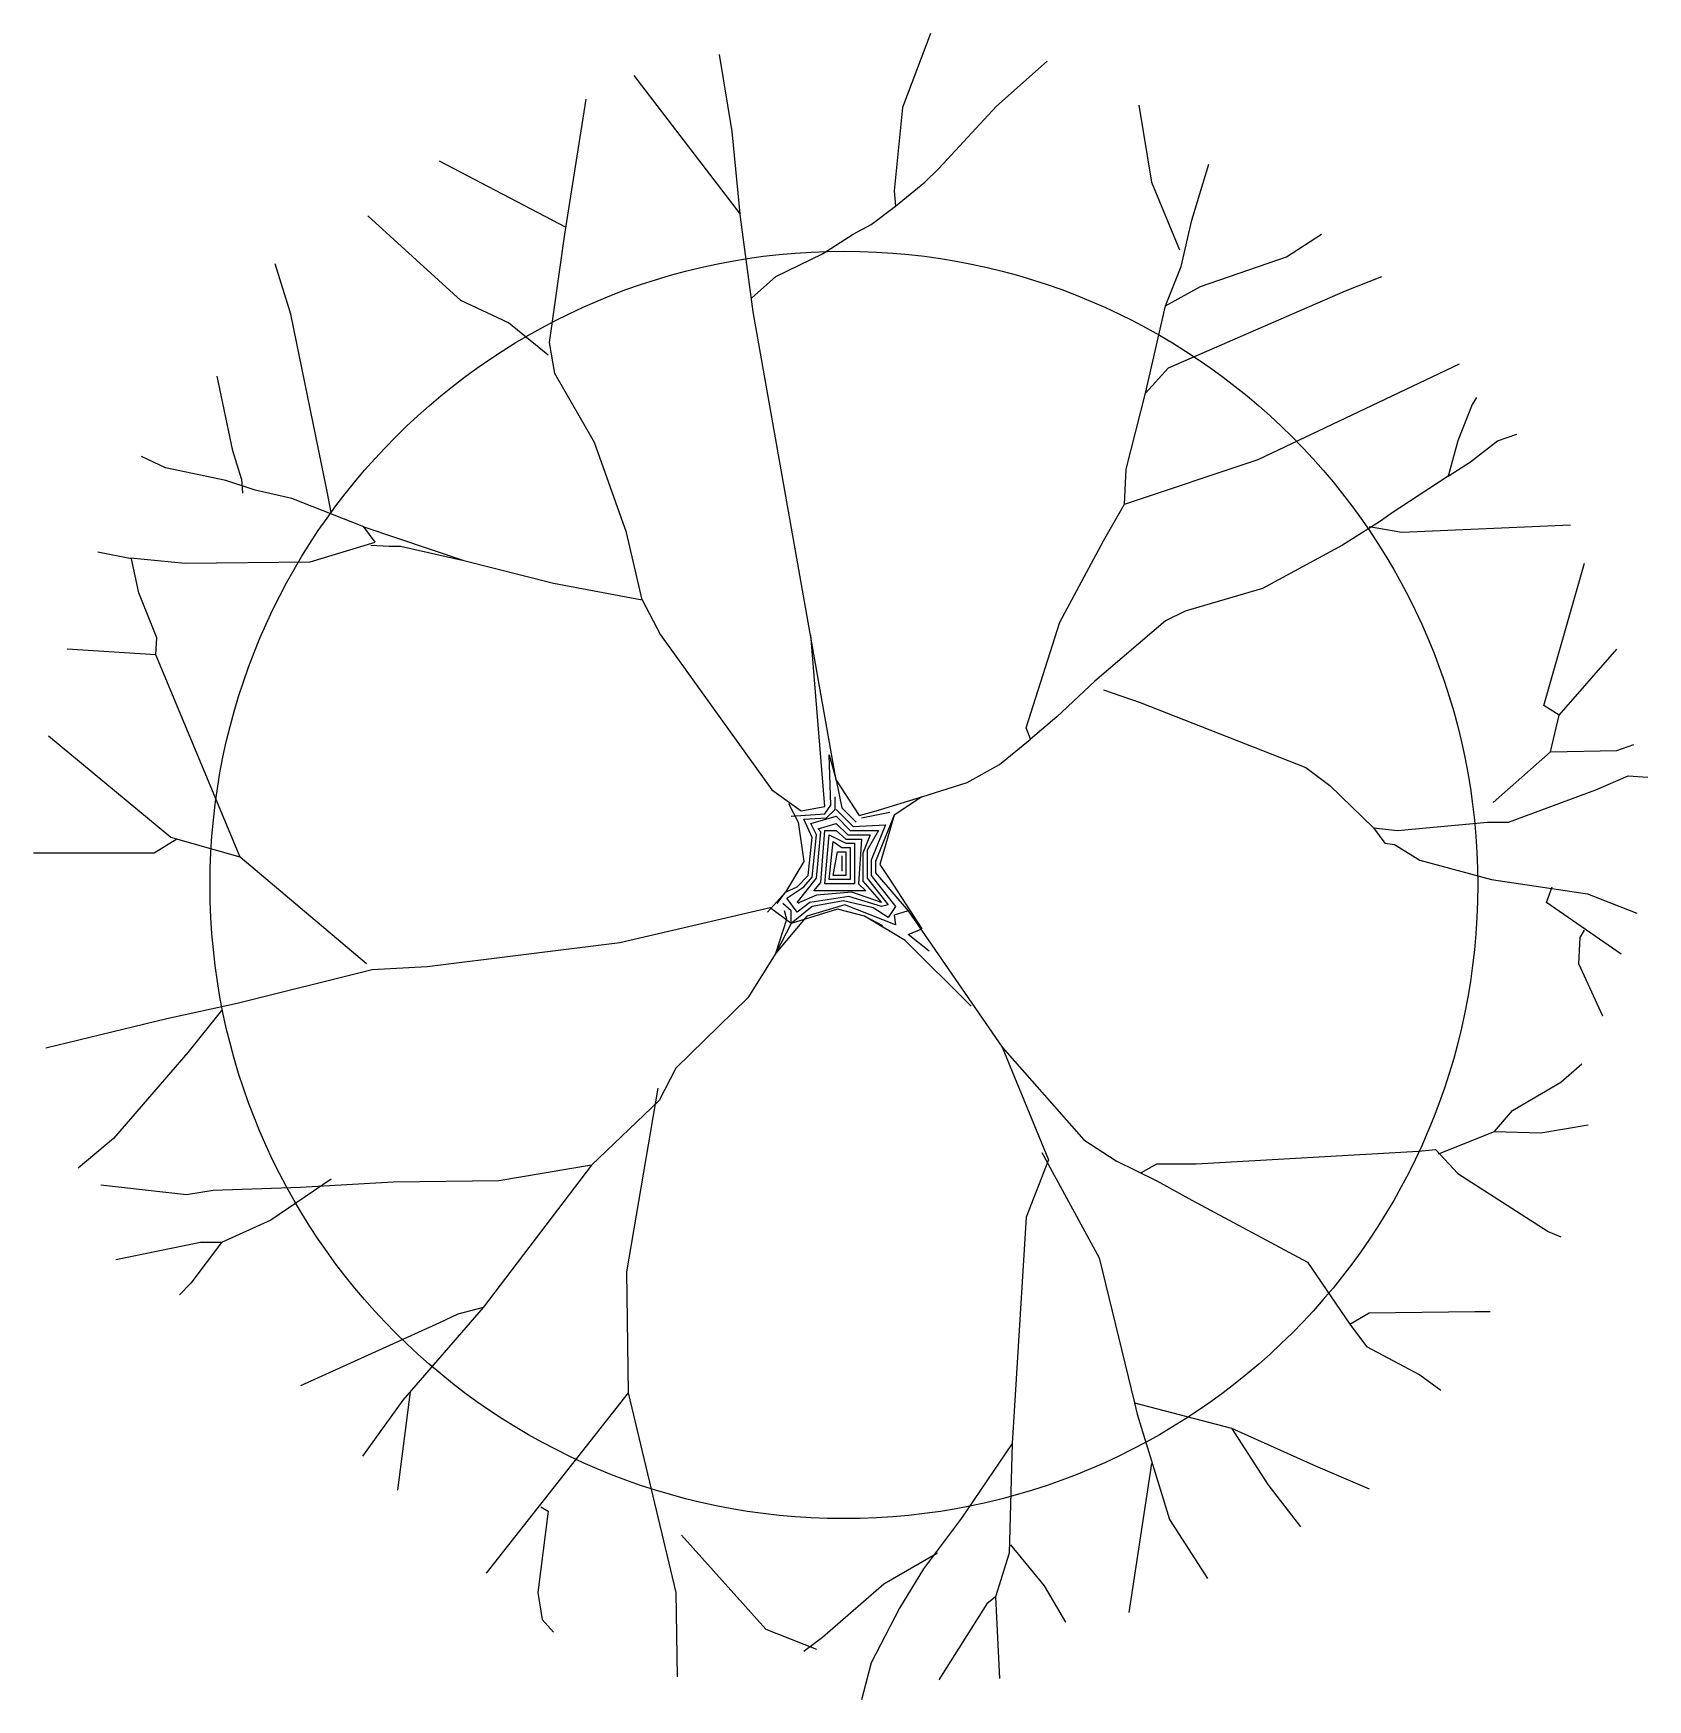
# Model space of a CAD drawing. Extents: x -65 to 116, y -35 to 21.
# Drawn here: x 56.762 to 57.341, y -15.232 to -14.635 of the extents above; entities that cross this region are included whole.
import ezdxf

# ---------------------------------------------------------------- set-up
doc = ezdxf.new("R2010")
doc.units = 0
doc.header["$LTSCALE"] = 100
doc.header["$MEASUREMENT"] = 0
doc.layers.add('P-ARVORE', color=2, linetype='CONTINUOUS')

# ---------------------------------------------------------------- blocks, each defined once
blk = doc.blocks.new('P-1612')
at = {"layer": 'P-ARVORE'}
for p, q in [((0.03325, 0.30716), (0.02327, 0.28055)), ((0.05699, 0.281), (0.07514, 0.29718)), ((-0.07305, 0.29204), (-0.03491, 0.24238)), ((0.03627, 0.25877), (0.05699, 0.281)), ((0.05699, 0.281), (0.05699, 0.281)), ((0.10795, 0.28146), (0.11249, 0.25378)), ((0.02327, 0.28055), (0.02025, 0.25076)), ((-0.03782, 0.27193), (-0.03782, 0.27193)), ((0.03129, 0.25378), (0.03627, 0.25877)), ((0.0207, 0.24517), (0.03129, 0.25378)), ((0.11249, 0.25378), (0.12247, 0.22959)), ((0.01208, 0.23866), (0.0207, 0.24517)), ((0.02025, 0.25076), (0.0207, 0.24517)), ((-0.00546, 0.22808), (0.00558, 0.23519)), ((0.00558, 0.23519), (0.01208, 0.23866)), ((0.16087, 0.22702), (0.17342, 0.23519)), ((-0.02209, 0.22006), (-0.00546, 0.22808)), ((0.13003, 0.21644), (0.16087, 0.22702)), ((-0.03091, 0.21223), (-0.02209, 0.22006)), ((0.11748, 0.20948), (0.13003, 0.21644)), ((0.18204, 0.21492), (0.19505, 0.22006)), ((0.11748, 0.20948), (0.11748, 0.20948)), ((0.11853, 0.18725), (0.18204, 0.21492)), ((0.11037, 0.17818), (0.11853, 0.18725)), ((0.15074, 0.15444), (0.22287, 0.18876)), ((0.23648, 0.16109), (0.24343, 0.16351)), ((0.2268, 0.15353), (0.23648, 0.16109)), ((0.10281, 0.13841), (0.15074, 0.15444)), ((0.21879, 0.14839), (0.2268, 0.15353)), ((0.20215, 0.12828), (0.19051, 0.13025)), ((0.26264, 0.13085), (0.20215, 0.12828)), ((0.26264, 0.13085), (0.26264, 0.13085)), ((0.15225, 0.10817), (0.15225, 0.10817)), ((0.12458, 0.1), (0.12458, 0.1)), ((0.25855, 0.06281), (0.27927, 0.08639)), ((0.25553, 0.04965), (0.25855, 0.06281)), ((0.05805, 0.04511), (0.06909, 0.05419)), ((-0.00244, 0.03045), (-0.00304, 0.04859)), ((-0.00304, 0.04859), (-0.00047, 0.03952)), ((0.23497, 0.0315), (0.25553, 0.04965)), ((0.04641, 0.03861), (0.05805, 0.04511)), ((-0.00153, 0.03604), (-0.00153, 0.03604)), ((-0.00047, 0.03952), (0.0015, 0.02954)), ((0.03023, 0.03347), (0.04641, 0.03861)), ((-0.00455, 0.02742), (-0.00244, 0.03045)), ((-0.00092, 0.02893), (-0.00092, 0.03347)), ((-0.01665, 0.02651), (-0.00455, 0.02742)), ((-0.01211, 0.02546), (-0.00395, 0.02591)), ((-0.00909, 0.01895), (-0.01211, 0.02546)), ((-0.00954, 0.02394), (-0.00047, 0.02651)), ((-0.00758, 0.01986), (-0.00954, 0.02394)), ((-0.00697, 0.02198), (-0.00047, 0.02394)), ((-0.00395, 0.02591), (-0.00092, 0.02893)), ((-0.00047, 0.02893), (0.00558, 0.02289)), ((-0.00047, 0.02651), (0.00452, 0.02137)), ((-0.00047, 0.02394), (0.00361, 0.01986)), ((0.0015, 0.02954), (0.00664, 0.0244)), ((0.0086, 0.02591), (0.01873, 0.02803)), ((0.02025, 0.02697), (0.01616, 0.01684)), ((-0.0106, 0.00535), (-0.00909, 0.01895)), ((-0.00909, 0.00474), (-0.00758, 0.01986)), ((-0.00758, 0.00429), (-0.00606, 0.02092)), ((-0.00606, 0.02092), (-0.00697, 0.02198)), ((-0.00606, 0.00277), (-0.00455, 0.02137)), ((-0.00455, 0.02137), (-0.00047, 0.02137)), ((-0.00455, 0.00232), (-0.00304, 0.01986)), ((-0.00304, 0.01986), (0.00301, 0.01684)), ((-0.00047, 0.02137), (0.00301, 0.01835)), ((0.00301, 0.01835), (0.0086, 0.01835)), ((0.00361, 0.01986), (0.01163, 0.01986)), ((0.00452, 0.02137), (0.01465, 0.02137)), ((0.00558, 0.02289), (0.01722, 0.02349)), ((0.0086, 0.01835), (0.00754, 0.00232)), ((0.01163, 0.01986), (0.00906, 0.01336)), ((0.01465, 0.02137), (0.01057, 0.01442)), ((0.01722, 0.02349), (0.01208, 0.01079)), ((-0.00304, 0.00383), (-0.00153, 0.01744)), ((-0.00153, 0.01744), (0.0015, 0.01533)), ((-0.00153, 0.00535), (-0.00002, 0.01381)), ((-0.00002, 0.01381), (0.00301, 0.01381)), ((0.0015, 0.01533), (0.00452, 0.01533)), ((0.0015, 0.0123), (0.0015, 0.00686)), ((0.00301, 0.01684), (0.00603, 0.01684)), ((0.00301, 0.01381), (0.00301, 0.00535)), ((0.00452, 0.01533), (0.00452, 0.00383)), ((0.00603, 0.01684), (0.00603, 0.00232)), ((0.00906, 0.01336), (0.00906, 0.00323)), ((0.01057, 0.01442), (0.01057, 0.00429)), ((0.01616, 0.01684), (0.01359, 0.01034)), ((0.01208, 0.01079), (0.01208, 0.00535)), ((0.01359, 0.01034), (0.01359, 0.00625)), ((0.01359, 0.00625), (0.02524, -0.00736)), ((-0.01861, -0.0007), (-0.01453, 0.00126)), ((-0.01816, -0.00282), (-0.01211, 0.00126)), ((-0.01453, 0.00126), (-0.0106, 0.00535)), ((-0.01453, -0.00433), (-0.00758, 0.00429)), ((-0.01211, 0.00126), (-0.00909, 0.00474)), ((-0.00848, -0.00025), (-0.00606, 0.00277)), ((0.00603, 0.00232), (-0.00455, 0.00232)), ((0.00452, 0.00383), (-0.00304, 0.00383)), ((0.00301, 0.00535), (-0.00153, 0.00535)), ((0.00754, 0.00232), (0.01012, -0.00025)), ((0.00906, 0.00323), (0.01571, -0.00433)), ((0.01057, 0.00429), (0.01813, -0.00524)), ((0.01208, 0.00535), (0.0207, -0.00584)), ((-0.02164, -0.00479), (-0.01861, -0.0007)), ((-0.01665, -0.00736), (-0.01967, -0.00479)), ((-0.01453, -0.00781), (-0.01816, -0.00282)), ((-0.00909, -0.00584), (-0.01665, -0.01189)), ((-0.01, -0.00433), (-0.01453, -0.00781)), ((-0.01362, -0.00433), (-0.01408, -0.00479)), ((-0.00758, -0.00176), (-0.01362, -0.00433)), ((0.00255, -0.00524), (-0.01105, -0.00932)), ((0.00407, -0.00222), (-0.01, -0.00433)), ((0.0021, -0.00373), (-0.00909, -0.00584)), ((0.01012, -0.00025), (-0.00848, -0.00025)), ((0.00513, -0.0007), (-0.00758, -0.00176)), ((0.01269, -0.0063), (0.0021, -0.00373)), ((0.0207, -0.01235), (0.00255, -0.00524)), ((0.01571, -0.00584), (0.00407, -0.00222)), ((0.01571, -0.00433), (0.00513, -0.0007)), ((0.01813, -0.00524), (0.01571, -0.00584)), ((0.0207, -0.00584), (0.01813, -0.00978)), ((-0.01105, -0.00932), (-0.02209, -0.02248)), ((-0.02209, -0.02248), (-0.01816, -0.01038)), ((-0.01816, -0.01038), (-0.01907, -0.00736)), ((-0.01665, -0.01189), (-0.01665, -0.00736)), ((0.01616, -0.0128), (0.00966, -0.00932)), ((0.01813, -0.00978), (0.01269, -0.0063)), ((0.02524, -0.00736), (0.02025, -0.00887)), ((0.02025, -0.00887), (0.0207, -0.01235)), ((0.02524, -0.01582), (0.03023, -0.01386)), ((0.0328, -0.02187), (0.02524, -0.01582))]:
    blk.add_line(p, q, dxfattribs=at)
for points in [[(-0.00047, 0.03952), (-0.03026, 0.20736), (-0.03479, 0.24123), (-0.03782, 0.27193), (-0.04235, 0.2996)], [(-0.07003, 0.10409), (-0.07562, 0.12828), (-0.08711, 0.16049), (-0.10133, 0.18529), (-0.10329, 0.19632), (-0.0977, 0.23519), (-0.09014, 0.28357)], [(-0.09724, 0.23761), (-0.14261, 0.26135)], [(0.22892, 0.17667), (0.22741, 0.1741), (0.22226, 0.16109), (0.21879, 0.14839), (0.19807, 0.13478), (0.19459, 0.13236), (0.18098, 0.12374), (0.18098, 0.12374), (0.15225, 0.10817), (0.12458, 0.1), (0.11748, 0.09653), (0.09222, 0.0749), (0.07861, 0.0622), (0.06909, 0.05419), (0.06758, 0.05827), (0.07967, 0.09607), (0.09525, 0.12526), (0.10281, 0.13841), (0.10281, 0.13841), (0.10341, 0.15096), (0.11037, 0.17818), (0.11748, 0.20948), (0.12307, 0.22354), (0.127, 0.24018), (0.13305, 0.26029)], [(-0.10375, 0.19179), (-0.11796, 0.20343), (-0.13505, 0.21145), (-0.16831, 0.24169)], [(-0.18147, 0.13539), (-0.18298, 0.14295), (-0.19598, 0.20646), (-0.20158, 0.2246)], [(-0.21368, 0.14748), (-0.2167, 0.15746), (-0.2167, 0.15746), (-0.2223, 0.18423)], [(-0.25345, 0.11921), (-0.23379, 0.11724), (-0.18903, 0.11769), (-0.16574, 0.1248), (-0.16983, 0.13025), (-0.19553, 0.14038), (-0.20869, 0.1434), (-0.21927, 0.14688), (-0.24089, 0.15141), (-0.24951, 0.1555)], [(-0.21368, 0.14748), (-0.21322, 0.14234)], [(-0.16983, 0.13025), (-0.13399, 0.11815), (-0.10178, 0.11013), (-0.07003, 0.10409)], [(-0.24437, 0.08443), (-0.24392, 0.09048), (-0.25042, 0.10666), (-0.25299, 0.11875), (-0.26509, 0.12117)], [(-0.16725, 0.12374), (-0.16075, 0.12329), (-0.15667, 0.12329), (-0.13399, 0.11815)], [(0.25855, 0.06281), (0.25311, 0.06628), (0.26763, 0.11724)], [(-0.07003, 0.10409), (-0.06352, 0.09154), (-0.0236, 0.03604), (-0.01302, 0.02848), (-0.00455, 0.02999), (-0.00455, 0.02999), (-0.00954, 0.09154)], [(-0.21413, 0.01185), (-0.24437, 0.08443), (-0.27613, 0.08639)], [(0.09525, 0.07188), (0.1084, 0.06734), (0.16783, 0.04406), (0.17645, 0.03755), (0.19202, 0.02243), (0.20064, 0.02137), (0.23285, 0.0244), (0.24041, 0.0244), (0.27171, 0.03604), (0.28335, 0.04103), (0.29031, 0.04058)], [(-0.16877, -0.02641), (-0.21413, 0.01185), (-0.23893, 0.01895), (-0.28278, 0.05524)], [(0.25553, 0.04965), (0.27927, 0.0501), (0.28532, 0.05222)], [(-0.00047, 0.03952), (0.00778, 0.02681), (0.01377, 0.02844), (0.03023, 0.03347)], [(-0.01756, 0.03105), (-0.01408, 0.0244), (-0.01211, 0.01034), (-0.01861, -0.0007), (-0.02512, -0.00781)], [(0.03023, 0.03347), (0.02025, 0.02697), (0.01511, 0.00928), (0.01873, 0.00383), (0.03023, -0.01386)], [(-0.23681, 0.01835), (-0.24498, 0.01336), (-0.28822, 0.01336), (-0.28822, 0.01336)], [(0.19202, 0.02243), (0.1961, 0.01684), (0.19958, 0.01638), (0.20866, 0.01079), (0.23436, 0.00383), (0.26869, -0.00131), (0.28638, -0.00826)], [(0.28078, -0.02293), (0.25402, -0.00433), (0.25614, 0.00126)], [(-0.01665, -0.01189), (-0.02421, -0.0063), (-0.07804, -0.01885), (-0.14714, -0.02747), (-0.1668, -0.02853), (-0.21519, -0.04062), (-0.24044, -0.04607), (-0.28369, -0.05665)], [(0.04792, -0.04153), (0.02418, -0.01794), (0.00966, -0.00932), (-0.00002, -0.00675), (-0.01665, -0.01189), (-0.02209, -0.02248), (-0.03222, -0.03851), (-0.03222, -0.03851), (-0.05793, -0.06376), (-0.06398, -0.0754), (-0.08817, -0.09854), (-0.12144, -0.10413), (-0.15924, -0.10459), (-0.19251, -0.10655), (-0.22381, -0.10761), (-0.23333, -0.10912), (-0.26403, -0.10564)], [(0.02524, -0.00736), (0.05896, -0.0562), (0.07559, -0.09657), (0.06758, -0.11714), (0.06758, -0.11714), (0.06259, -0.19834), (0.04444, -0.2251), (0.03083, -0.24325), (0.02221, -0.25731), (0.01208, -0.27697), (0.0086, -0.29012)], [(0.27428, -0.04516), (0.27428, -0.04516), (0.26566, -0.02641), (0.26612, -0.01688), (0.26763, -0.01431)], [(-0.22078, -0.04304), (-0.23288, -0.05816), (-0.25949, -0.08901), (-0.2722, -0.0996)], [(0.05896, -0.0562), (0.08829, -0.08946), (0.09978, -0.09702), (0.11445, -0.10413), (0.127, -0.11109), (0.16843, -0.13332), (0.16843, -0.13332), (0.18355, -0.15554), (0.1896, -0.16356), (0.20866, -0.17369), (0.21622, -0.17913)], [(0.23542, -0.08644), (0.24192, -0.07888), (0.25916, -0.06875), (0.26672, -0.06225)], [(-0.06443, -0.07087), (-0.07562, -0.13679), (-0.07502, -0.18019), (-0.12597, -0.24476)], [(0.21531, -0.09445), (0.23542, -0.08644), (0.25205, -0.08689), (0.26898, -0.08411)], [(0.07317, -0.094), (0.09374, -0.1318), (0.10644, -0.18367), (0.10734, -0.18775), (0.11899, -0.22555), (0.1326, -0.24672)], [(0.10886, -0.10111), (0.11445, -0.09808), (0.12851, -0.09808), (0.2082, -0.09355), (0.21425, -0.09294), (0.22226, -0.10156), (0.25462, -0.12228), (0.25916, -0.12424)], [(-0.08817, -0.09854), (-0.12703, -0.14949), (-0.13611, -0.15191), (-0.14261, -0.15509), (-0.19251, -0.17762)], [(-0.18147, -0.10353), (-0.20309, -0.11819), (-0.22078, -0.12621), (-0.23182, -0.14088), (-0.2359, -0.14496)], [(-0.22078, -0.12621), (-0.22834, -0.12621), (-0.2586, -0.13245)], [(-0.12703, -0.14949), (-0.15576, -0.18276), (-0.17028, -0.20287)], [(0.18355, -0.15554), (0.19051, -0.15146), (0.22831, -0.15101), (0.23391, -0.15101)], [(-0.15319, -0.17974), (-0.15773, -0.21497)], [(-0.07502, -0.18019), (-0.05793, -0.25171), (-0.05748, -0.28196)], [(0.10644, -0.18367), (0.14122, -0.19274), (0.15422, -0.213), (0.16586, -0.22812)], [(0.14122, -0.19274), (0.1704, -0.2059), (0.19051, -0.21452)], [(0.06259, -0.19834), (0.06153, -0.23765), (0.05654, -0.25323), (0.05805, -0.28256)], [(0.11249, -0.20544), (0.10432, -0.25882), (0.10432, -0.25882)], [(-0.10632, -0.22102), (-0.10375, -0.22253), (-0.10738, -0.25171), (-0.10586, -0.26139), (-0.10178, -0.26593)], [(-0.05596, -0.23115), (-0.05596, -0.23115), (-0.02572, -0.26487), (-0.00758, -0.27198)], [(0.03582, -0.23765), (0.01662, -0.24869), (-0.00546, -0.26789), (-0.01211, -0.27288)], [(0.06198, -0.23463), (0.07408, -0.24929), (0.08164, -0.2623)], [(0.05654, -0.25323), (0.05351, -0.2558), (0.03627, -0.28301)]]:
    blk.add_lwpolyline(points, dxfattribs=at)
blk.add_circle((0.00226, 0.00192), 0.22715, dxfattribs=at)

msp = doc.modelspace()

# ---------------------------------------------------------------- block references
at = {"layer": 'P-ARVORE', "linetype": 'CONTINUOUS'}
msp.add_blockref('P-1612', (57.05046, -14.94186), dxfattribs=at)

doc.saveas('drawing.dxf')
